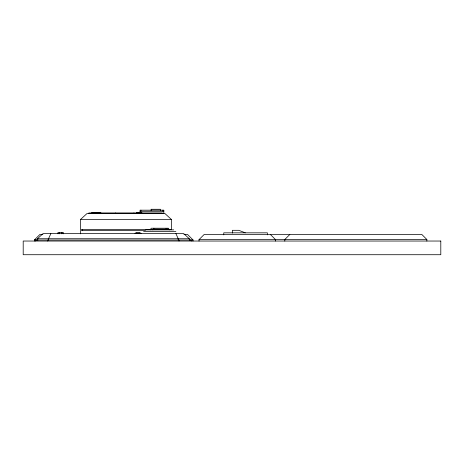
<?xml version="1.0" encoding="UTF-8"?>
<svg xmlns="http://www.w3.org/2000/svg" width="464" height="464" viewBox="0 0 464 464"><rect width="100%" height="100%" fill="white"/><g stroke="black" fill="none" stroke-linecap="round" stroke-linejoin="round"><path stroke-width="0.7" d="M50.86 233.595L48.54 238.74L48.54 240.05M152.83 229.871L153.897 228.23M34.429 241.036L34.429 239.929L39.887 234.471L42.926 234.471M199.027 241.036L199.027 239.61L204.172 234.471L421.834 234.471L426.863 239.499L426.863 241.036M284.809 241.036L284.809 239.499L289.838 234.471M37.439 240.05L37.439 238.74L43.048 233.595L183.715 233.595L189.324 238.74L189.324 240.05M152.83 229.489L80.423 229.5L80.423 219.565L87.052 213.492L164.894 213.492L171.518 219.565L171.518 229.5L169.354 229.5M163.508 210.731L163.809 210.731M140.07 211.282L163.809 211.282M91.524 212.384L100.908 212.384M136.41 212.384L141.932 212.384M80.423 219.565L171.518 219.565M153.538 229.106L168.252 229.199L165.532 229.106M154.17 229.5L165.735 229.5M145.766 229.871L173.727 229.871M145.51 230.608L80.423 230.608L80.423 233.827M143.591 231.623L175.902 231.623M134.92 233.264L141.16 233.264M183.93 234.471L187.555 234.471L193.012 239.929L193.012 241.036M37.439 238.74L189.324 238.74M284.809 239.499L426.863 239.499M199.027 239.61L284.937 239.61M34.429 239.929L38.054 239.929M189.393 239.929L193.012 239.929M245.305 232.829L238.763 230.312L232.394 230.312L232.394 233.096M270.379 234.471L275.517 239.61L275.517 241.036M175.902 233.595L178.222 238.74L178.222 240.05M267.368 234.854L267.368 232.829L223.747 232.829L223.747 234.854M191.249 241.036L191.249 240.05L35.513 240.05L35.513 241.036M179.023 240.05L179.023 241.036M169.314 229.871L168.368 228.23L151.252 228.23L150.179 229.871M163.809 213.492L163.809 210.18L140.07 210.18L140.07 212.941M162.992 210.18L162.992 211.282M162.296 213.492L162.296 212.941L88.868 212.941L88.868 213.492M160.364 210.557L160.364 209.281L151.119 209.281L151.119 210.557M140.911 210.18L140.911 211.282M140.018 233.264L140.018 232.499L135.969 232.499L135.969 233.264M133.934 212.941L133.934 213.446M115.716 212.941L115.716 213.446M82.563 229.5L82.563 230.608M63.255 233.815L63.255 232.389L58 232.389L58 233.815M61.851 232.389L61.851 233.815M59.444 232.389L59.444 233.815M47.74 240.05L47.74 241.036M440.8 241.036L23.2 241.036L23.2 254.719L440.8 254.719L440.8 241.036"/></g></svg>
